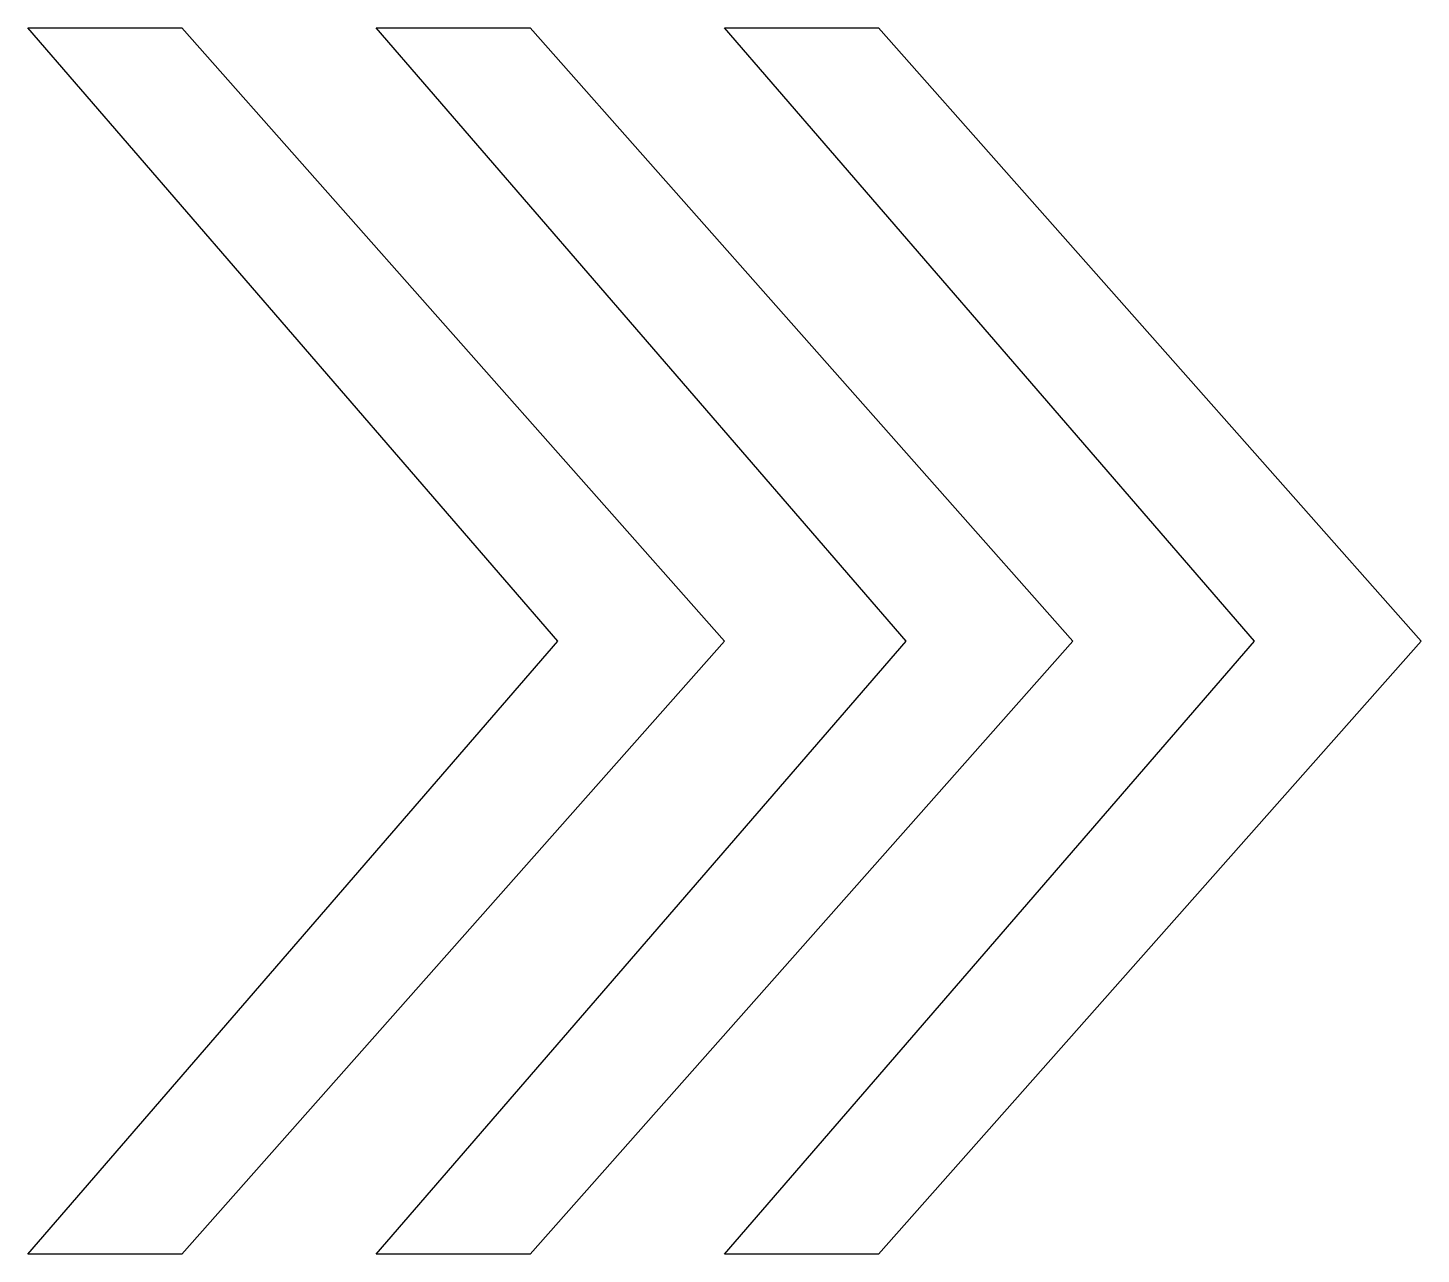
# Model space of a CAD drawing. Header units: centimetres. Extents: x -4.1 to 4.41, y -3.9 to 3.59.
import ezdxf

# ---------------------------------------------------------------- set-up
doc = ezdxf.new("R2010")
doc.units = ezdxf.units.CM
doc.header["$MEASUREMENT"] = 0
doc.layers.add('Camada 1', color=7, linetype='Continuous')

msp = doc.modelspace()

# ---------------------------------------------------------------- linework, layer by layer
at = {"layer": 'Camada 1'}
for points in [[(-0.8641, -0.15875), (-0.8641, -0.15875), (-4.09975, -3.90366), (-4.09975, -3.90366), (-4.09975, -3.90366), (-4.09975, -3.90366), (-3.15934, -3.90366), (-3.15934, -3.90366), (-3.15934, -3.90366), (-3.15934, -3.90366), (0.15409, -0.15875), (0.15409, -0.15875), (0.15409, -0.15875), (0.15409, -0.15875), (-3.15934, 3.58616), (-3.15934, 3.58616), (-3.15934, 3.58616), (-3.15934, 3.58616), (-4.09975, 3.58616), (-4.09975, 3.58616), (-4.09975, 3.58616), (-4.09975, 3.58616), (-0.8641, -0.15875), (-0.8641, -0.15875)], [(1.26283, -0.15875), (1.26283, -0.15875), (-1.97281, -3.90366), (-1.97281, -3.90366), (-1.97281, -3.90366), (-1.97281, -3.90366), (-1.03243, -3.90366), (-1.03243, -3.90366), (-1.03243, -3.90366), (-1.03243, -3.90366), (2.28103, -0.15875), (2.28103, -0.15875), (2.28103, -0.15875), (2.28103, -0.15875), (-1.03243, 3.58616), (-1.03243, 3.58616), (-1.03243, 3.58616), (-1.03243, 3.58616), (-1.97281, 3.58616), (-1.97281, 3.58616), (-1.97281, 3.58616), (-1.97281, 3.58616), (1.26283, -0.15875), (1.26283, -0.15875)], [(3.38974, -0.15875), (3.38974, -0.15875), (0.15409, -3.90366), (0.15409, -3.90366), (0.15409, -3.90366), (0.15409, -3.90366), (1.0945, -3.90366), (1.0945, -3.90366), (1.0945, -3.90366), (1.0945, -3.90366), (4.40796, -0.15875), (4.40796, -0.15875), (4.40796, -0.15875), (4.40796, -0.15875), (1.0945, 3.58616), (1.0945, 3.58616), (1.0945, 3.58616), (1.0945, 3.58616), (0.15409, 3.58616), (0.15409, 3.58616), (0.15409, 3.58616), (0.15409, 3.58616), (3.38974, -0.15875), (3.38974, -0.15875)]]:
    msp.add_open_spline(points, degree=3, knots=[0, 0, 0, 0, 0.1428571, 0.1428571, 0.1428571, 0.1428571, 0.2857143, 0.2857143, 0.2857143, 0.2857143, 0.4285714, 0.4285714, 0.4285714, 0.4285714, 0.5714286, 0.5714286, 0.5714286, 0.5714286, 0.7142857, 0.7142857, 0.7142857, 0.7142857, 1, 1, 1, 1], dxfattribs=at)

doc.saveas('drawing.dxf')
